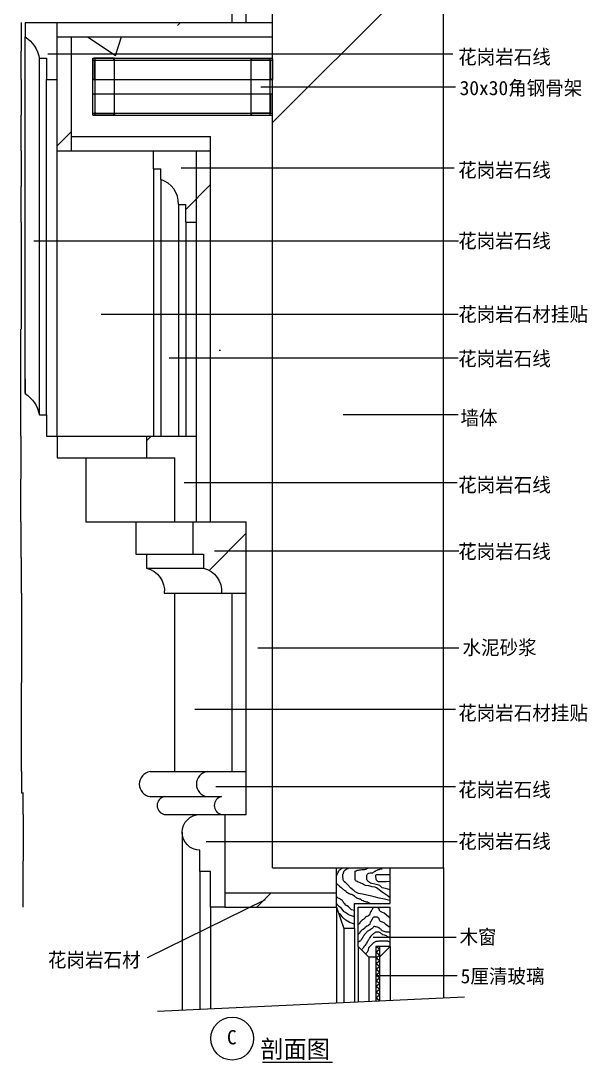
# Model space of a CAD drawing. Header units: metres. Extents: x 335 to 8935, y 145 to 11803.
# Drawn here: x 4965 to 8935, y 145 to 7443 of the extents above; entities that cross this region are included whole.
import ezdxf

# ---------------------------------------------------------------- set-up
doc = ezdxf.new("R2010")
doc.units = ezdxf.units.M
for name, color, linetype in [('2', 2, 'Continuous'), ('3', 3, 'Continuous'), ('4', 4, 'Continuous'), ('7', 7, 'Continuous'), ('BH', 3, 'Continuous'), ('DIM', 3, 'Continuous'), ('TEXT', 3, 'Continuous')]:
    doc.layers.add(name, color=color, linetype=linetype)
doc.dimstyles.get("Standard").update_dxf_attribs({"dimtxt": 2.5, "dimasz": 2.5, "dimexe": 1.25, "dimexo": 0.625, "dimtad": 1, "dimcen": 2.5, "dimazin": 3, "dimtfac": 1, "dimtmove": 0, "dimatfit": 3})

# ---------------------------------------------------------------- blocks, each defined once
blk = doc.blocks.new('ST-L30')
at = {"layer": '4'}
blk.add_lwpolyline([(0, 1, 0.41), (1, 0), (30, 0), (30, 0.67, 0.41), (28, 2.67), (4.67, 2.67, -0.41), (2.67, 4.67), (2.67, 28, 0.41), (0.67, 30), (0, 30)], format="xyb", close=True, dxfattribs=at)
blk = doc.blocks.new('BH2')
at = {"layer": 'BH'}
blk.add_lwpolyline([(0, 32), (5, 28), (0, 24), (5, 20), (0, 16), (5, 12), (0, 8), (5, 4), (0, 0)], dxfattribs=at)
blk = doc.blocks.new('*D1')
for p, q in [((4967.14, 7431.32), (4967.14, 7231.32)), ((4966.89, 7231.32), (4966.64, 7231.32)), ((4967.14, 7031.32), (4967.14, 7231.32)), ((4967.14, 7231.32), (4967.14, 7231.32)), ((4967.39, 7231.32), (4967.64, 7231.32))]:
    blk.add_line(p, q)
at = {"layer": 'Defpoints'}
for p in [(4967.14, 7431.32), (4967.14, 7231.32), (4967.14, 7031.32)]:
    blk.add_point(p, dxfattribs=at)
at = {"layer": 'DIM', "insert": (4967.14, 7232.445), "char_height": 1, "attachment_point": 5}
blk.add_mtext('80', dxfattribs=at)
blk = doc.blocks.new('*D2')
for p, q in [((4967.14, 7031.32), (4967.14, 6781.32)), ((4966.89, 6781.32), (4966.64, 6781.32)), ((4967.14, 6531.32), (4967.14, 6781.32)), ((4967.14, 6781.32), (4967.14, 6781.32)), ((4967.39, 6781.32), (4967.64, 6781.32))]:
    blk.add_line(p, q)
at = {"layer": 'Defpoints'}
for p in [(4967.14, 7031.32), (4967.14, 6781.32), (4967.14, 6531.32)]:
    blk.add_point(p, dxfattribs=at)
at = {"layer": 'DIM', "insert": (4967.14, 6782.445), "char_height": 1, "attachment_point": 5}
blk.add_mtext('100', dxfattribs=at)
blk = doc.blocks.new('*D3')
for p, q in [((4967.14, 6531.32), (4967.14, 6281.32)), ((4966.89, 6281.32), (4966.64, 6281.32)), ((4967.14, 6031.32), (4967.14, 6281.32)), ((4967.14, 6281.32), (4967.14, 6281.32)), ((4967.39, 6281.32), (4967.64, 6281.32))]:
    blk.add_line(p, q)
at = {"layer": 'Defpoints'}
for p in [(4967.14, 6531.32), (4967.14, 6281.32), (4967.14, 6031.32)]:
    blk.add_point(p, dxfattribs=at)
at = {"layer": 'DIM', "insert": (4967.14, 6282.445), "char_height": 1, "attachment_point": 5}
blk.add_mtext('100', dxfattribs=at)
blk = doc.blocks.new('*D4')
for p, q in [((4967.14, 6031.32), (4967.14, 5281.32)), ((4965.9, 5281.32), (4965.65, 5281.32)), ((4966.15, 4531.32), (4966.15, 5281.32)), ((4966.15, 5281.32), (4967.14, 5281.32)), ((4967.39, 5281.32), (4967.64, 5281.32))]:
    blk.add_line(p, q)
at = {"layer": 'Defpoints'}
for p in [(4967.14, 6031.32), (4966.15, 5281.32), (4966.15, 4531.32)]:
    blk.add_point(p, dxfattribs=at)
at = {"layer": 'DIM', "insert": (4966.645, 5282.445), "char_height": 1, "attachment_point": 5}
blk.add_mtext('300', dxfattribs=at)
blk = doc.blocks.new('*D5')
for p, q in [((4966.15, 4531.32), (4966.15, 4231.32)), ((4965.9, 4231.32), (4965.65, 4231.32)), ((4966.15, 3931.32), (4966.15, 4231.32)), ((4966.15, 4231.32), (4966.15, 4231.32)), ((4966.4, 4231.32), (4966.65, 4231.32))]:
    blk.add_line(p, q)
at = {"layer": 'Defpoints'}
for p in [(4966.15, 4531.32), (4966.15, 4231.32), (4966.15, 3931.32)]:
    blk.add_point(p, dxfattribs=at)
at = {"layer": 'DIM', "insert": (4966.15, 4232.445), "char_height": 1, "attachment_point": 5}
blk.add_mtext('120', dxfattribs=at)
blk = doc.blocks.new('*D6')
for p, q in [((4966.15, 3931.32), (4966.15, 3681.32)), ((4966.555, 3681.32), (4965.9, 3681.32)), ((4970.21, 3681.32), (4969.555, 3681.32)), ((4969.96, 3431.32), (4969.96, 3681.32))]:
    blk.add_line(p, q)
at = {"layer": 'Defpoints'}
for p in [(4966.15, 3931.32), (4969.96, 3681.32), (4969.96, 3431.32)]:
    blk.add_point(p, dxfattribs=at)
at = {"layer": 'DIM', "insert": (4968.055, 3681.32), "char_height": 1, "attachment_point": 5}
blk.add_mtext('100', dxfattribs=at)
blk = doc.blocks.new('*D7')
for p, q in [((4969.96, 3431.32), (4969.96, 2806.32)), ((4969.71, 2806.32), (4969.46, 2806.32)), ((4969.96, 2181.32), (4969.96, 2806.32)), ((4969.96, 2806.32), (4969.96, 2806.32)), ((4970.21, 2806.32), (4970.46, 2806.32))]:
    blk.add_line(p, q)
at = {"layer": 'Defpoints'}
for p in [(4969.96, 3431.32), (4969.96, 2806.32), (4969.96, 2181.32)]:
    blk.add_point(p, dxfattribs=at)
at = {"layer": 'DIM', "insert": (4969.96, 2807.445), "char_height": 1, "attachment_point": 5}
blk.add_mtext('250', dxfattribs=at)
blk = doc.blocks.new('*D8')
for p, q in [((4969.96, 2181.32), (4969.96, 2031.32)), ((4975.285, 2031.32), (4969.71, 2031.32)), ((4982.86, 2031.32), (4977.285, 2031.32)), ((4982.61, 1881.32), (4982.61, 2031.32))]:
    blk.add_line(p, q)
at = {"layer": 'Defpoints'}
for p in [(4969.96, 2181.32), (4982.61, 2031.32), (4982.61, 1881.32)]:
    blk.add_point(p, dxfattribs=at)
at = {"layer": 'DIM', "insert": (4976.285, 2031.32), "char_height": 1, "attachment_point": 5}
blk.add_mtext('60', dxfattribs=at)
blk = doc.blocks.new('*D9')
for p, q in [((4982.61, 1881.32), (4982.61, 1556.32)), ((4982.36, 1556.32), (4982.11, 1556.32)), ((4982.61, 1231.32), (4982.61, 1556.32)), ((4982.61, 1556.32), (4982.61, 1556.32)), ((4982.86, 1556.32), (4983.11, 1556.32))]:
    blk.add_line(p, q)
at = {"layer": 'Defpoints'}
for p in [(4982.61, 1881.32), (4982.61, 1556.32), (4982.61, 1231.32)]:
    blk.add_point(p, dxfattribs=at)
at = {"layer": 'DIM', "insert": (4982.61, 1557.445), "char_height": 1, "attachment_point": 5}
blk.add_mtext('130', dxfattribs=at)

msp = doc.modelspace()

# ---------------------------------------------------------------- hatches: boundary and pattern name
at = {"layer": 'BH'}
h = msp.add_hatch(dxfattribs=at)
h.set_pattern_fill('ANSI33', scale=300)
h.paths.add_polyline_path([(6295.85, 6631.32), (6195.85, 6631.32), (6195.85, 3931.32), (6295.85, 3931.32)])
h.paths.add_polyline_path([(5895.85, 6531.32), (5895.85, 6406.32), (5945.85, 6406.32), (5945.85, 6331.32, -0.33), (6070.85, 6156.32), (6120.85, 6156.32), (6120.85, 6031.32), (6195.85, 6031.32), (6195.85, 6531.32)])
h.paths.add_polyline_path([(5320.85, 6631.32), (5320.85, 6531.32), (6195.85, 6531.32), (6195.85, 6631.32)])
h.paths.add_polyline_path([(5220.85, 6531.32), (5320.85, 6531.32), (5320.85, 7331.32), (5220.85, 7331.32), (5220.85, 7031.32)])
h.paths.add_polyline_path([(5095.85, 7181.32), (5145.85, 7181.32), (5145.85, 7031.32), (5220.85, 7031.32), (5220.85, 7431.32), (4995.85, 7431.32), (4995.85, 7331.32, -0.19)])
h.paths.add_polyline_path([(6729.19, 7331.32), (6729.19, 7431.32), (5220.85, 7431.32), (5220.85, 7331.32)])
h.paths.add_polyline_path([(6545.85, 7750.42), (6445.85, 7753.25), (6445.85, 7431.32), (6545.85, 7431.32)])
h = msp.add_hatch(dxfattribs=at)
h.set_pattern_fill('ANSI31', scale=1500)
h.paths.add_polyline_path([(6729.19, 1506.32), (7929.19, 1506.32), (7929.19, 7711.25), (6729.19, 7745.23)])
h = msp.add_hatch(dxfattribs=at)
h.set_pattern_fill('AR-CONC', scale=15)
h.paths.add_polyline_path([(6295.85, 3931.32), (6545.85, 3931.32), (6545.85, 1881.32), (6395.85, 1881.32), (6395.85, 1331.32), (7179.19, 1331.32), (7179.19, 1506.32), (6729.19, 1506.32), (6729.19, 6781.32), (6579.19, 6781.32), (5470.85, 6781.32), (5470.85, 6931.32), (5470.85, 7181.32), (5620.85, 7181.32), (6729.19, 7181.32), (6729.19, 7331.32), (5320.85, 7331.32), (5320.85, 6631.32), (6295.85, 6631.32)])
h = msp.add_hatch(dxfattribs=at)
h.set_pattern_fill('ANSI33', scale=300)
h.paths.add_polyline_path([(6395.85, 1331.32), (6395.85, 1231.32), (7179.19, 1231.32), (7179.19, 1331.32)])
h.paths.add_polyline_path([(6395.85, 1881.32), (6220.85, 1881.32, 1), (6220.85, 1631.32), (6220.85, 1481.32), (6295.85, 1481.32), (6295.85, 1231.32), (6395.85, 1231.32)])
h.paths.add_polyline_path([(6545.85, 2181.32), (6270.85, 2181.32, 0.86), (6270.85, 2006.32), (6370.85, 2006.32, 0.8), (6370.85, 1881.32), (6395.85, 1881.32), (6545.85, 1881.32)])
h.paths.add_polyline_path([(6445.85, 2181.32), (6545.85, 2181.32), (6545.85, 3431.32), (6445.85, 3431.32)])
h.paths.add_polyline_path([(6370.85, 3431.32), (6545.85, 3431.32), (6545.85, 3931.32), (6170.85, 3931.32), (6170.85, 3706.32), (6245.85, 3706.32), (6245.85, 3606.32, -0.38)])
h.paths.add_polyline_path([(6195.85, 4531.32), (5845.85, 4531.32), (5845.85, 4381.32), (6045.85, 4381.32), (6045.85, 3931.32), (6170.85, 3931.32), (6195.85, 3931.32)])

# ---------------------------------------------------------------- linework, layer by layer
at = {"layer": '2'}
for p, q in [((6729.19, 1506.32), (6729.19, 7745.23)), ((7929.19, 1506.32), (7929.19, 7711.25)), ((6729.19, 1506.32), (7929.19, 1506.32))]:
    msp.add_line(p, q, dxfattribs=at)
at = {"layer": '3'}
for p, q in [((7229.19, 1081.32), (7229.19, 563.07)), ((7404.19, 881.32), (7404.19, 571.25)), ((5923.21, 502.05), (8076.22, 602.65))]:
    msp.add_line(p, q, dxfattribs=at)
at = {"layer": '4'}
for p, q in [((6445.85, 7431.32), (6445.85, 7753.25)), ((6545.85, 7431.32), (6545.85, 7750.42)), ((4995.85, 7431.32), (6729.19, 7431.32)), ((5220.85, 7031.32), (5220.85, 7431.32)), ((4995.85, 4831.32), (4995.85, 7331.32)), ((5220.85, 7331.32), (6729.19, 7331.32)), ((5320.85, 6531.32), (5320.85, 7331.32)), ((5470.85, 7181.32), (6729.19, 7181.32)), ((5470.85, 6781.32), (5470.85, 7181.32)), ((5220.85, 4531.32), (5220.85, 7031.32)), ((5470.85, 6781.32), (6729.19, 6781.32)), ((5320.85, 6631.32), (6295.85, 6631.32)), ((6295.85, 3931.32), (6295.85, 6631.32)), ((5220.85, 6531.32), (6295.85, 6531.32)), ((5895.85, 6406.32), (5895.85, 6531.32)), ((6195.85, 3931.32), (6195.85, 6531.32)), ((5895.85, 6406.32), (5895.85, 4531.32)), ((5895.85, 6406.32), (5945.85, 6406.32)), ((5945.85, 6331.32), (5945.85, 6406.32)), ((6070.85, 6156.32), (6120.85, 6156.32)), ((6120.85, 6031.32), (6120.85, 6156.32)), ((6120.85, 6031.32), (6195.85, 6031.32)), ((5220.85, 4531.32), (6195.85, 4531.32)), ((5220.85, 4531.32), (5220.85, 4381.32)), ((5845.85, 4531.32), (5845.85, 4381.32)), ((5220.85, 4381.32), (6045.85, 4381.32)), ((5420.85, 4381.32), (5420.85, 3931.32)), ((6045.85, 3931.32), (6045.85, 4381.32)), ((5420.85, 3931.32), (5770.85, 3931.32)), ((5770.85, 3931.32), (6170.85, 3931.32)), ((6170.85, 3931.32), (6545.85, 3931.32)), ((6545.85, 1881.32), (6545.85, 3931.32)), ((5970.85, 3431.32), (6370.85, 3431.32)), ((6045.85, 2181.32), (6045.85, 3431.32)), ((6370.85, 3431.32), (6545.85, 3431.32)), ((6445.85, 2181.32), (6445.85, 3431.32)), ((5870.85, 2181.32), (6270.85, 2181.32)), ((6270.85, 2181.32), (6545.85, 2181.32)), ((5970.85, 1881.32), (6220.85, 1881.32)), ((6395.85, 1881.32), (6545.85, 1881.32)), ((6095.85, 1756.32), (6095.85, 510.12)), ((7179.19, 1231.32), (7179.19, 1506.32)), ((7554.19, 1256.32), (7554.19, 1506.32)), ((7929.19, 1506.32), (7929.19, 595.78)), ((6395.85, 1331.32), (7179.19, 1331.32)), ((7304.19, 1256.32), (7554.19, 1256.32)), ((7304.19, 1081.32), (7304.19, 1256.32)), ((6295.85, 1231.32), (6295.85, 519.46)), ((6395.85, 1231.32), (7179.19, 1231.32)), ((7179.19, 1231.32), (7229.19, 1081.32)), ((7329.19, 1231.32), (7554.19, 1231.32)), ((7329.19, 956.32), (7329.19, 1231.32)), ((7554.19, 956.32), (7554.19, 1231.32)), ((7304.19, 1081.32), (7229.19, 1081.32)), ((7404.19, 881.32), (7329.19, 956.32)), ((7554.19, 956.32), (7454.19, 956.32)), ((7479.19, 881.32), (7554.19, 956.32)), ((7454.19, 881.32), (7404.19, 881.32))]:
    msp.add_line(p, q, dxfattribs=at)
for points in [[(4995.85, 7431.32), (4995.85, 7331.32, -0.19), (5095.85, 7181.32), (5145.85, 7181.32), (5145.85, 7031.32), (5220.85, 7031.32)], [(4995.85, 4931.32), (4995.85, 4831.32, -0.19), (5095.85, 4681.32), (5145.85, 4681.32), (5145.85, 4531.32), (5220.85, 4531.32)], [(5770.85, 3931.32), (5770.85, 3706.32), (5845.85, 3706.32), (5845.85, 3606.32, -0.38), (5970.85, 3431.32)], [(6170.85, 3931.32), (6170.85, 3706.32), (6245.85, 3706.32), (6245.85, 3606.32, -0.38), (6370.85, 3431.32)], [(5870.85, 2181.32, 0.86), (5870.85, 2006.32), (5970.85, 2006.32, 0.8), (5970.85, 1881.32, 0.8)], [(6270.85, 2181.32, 0.86), (6270.85, 2006.32), (6370.85, 2006.32, 0.8), (6370.85, 1881.32, 0.8)], [(6395.85, 1881.32), (6395.85, 1231.32), (6295.85, 1231.32), (6295.85, 1481.32), (6220.85, 1481.32), (6220.85, 1631.32, -1), (6220.85, 1881.32), (6395.85, 1881.32)]]:
    msp.add_lwpolyline(points, format="xyb", dxfattribs=at)
msp.add_arc((5890.96, 6159.97), 179.93, 358.84, 72.24, dxfattribs=at)
at = {"layer": '7'}
for p, q in [((5095.85, 4681.32), (5095.85, 7181.32)), ((5470.85, 7166.32), (6729.19, 7166.32)), ((5485.85, 6781.32), (5485.85, 7181.32)), ((5620.85, 6781.32), (5620.85, 7181.32)), ((6579.19, 6781.32), (6579.19, 7181.32)), ((6714.19, 6781.32), (6714.19, 7181.32)), ((5145.85, 4681.32), (5145.85, 7031.32)), ((5470.85, 7031.32), (6729.19, 7031.32)), ((5470.85, 6931.32), (6729.19, 6931.32)), ((5470.85, 6796.32), (6729.19, 6796.32)), ((5945.85, 6331.32), (5945.85, 4531.32)), ((6070.85, 6156.32), (6070.85, 4531.32)), ((6122.71, 6031.32), (6122.71, 4531.32)), ((5845.85, 3706.32), (6170.85, 3706.32)), ((5845.85, 3606.32), (6245.85, 3606.32)), ((5970.85, 2006.32), (6270.85, 2006.32)), ((6220.85, 1481.32), (6220.85, 515.96)), ((7179.19, 1231.32), (7179.19, 560.74)), ((7304.19, 1081.32), (7304.19, 566.58)), ((7329.19, 956.32), (7329.19, 567.75)), ((7454.19, 956.32), (7454.19, 573.59)), ((7479.19, 956.32), (7479.19, 574.76)), ((7554.19, 956.32), (7554.19, 578.26))]:
    msp.add_line(p, q, dxfattribs=at)
at = {"layer": 'BH'}
for p, q in [((7181.61, 1458.92), (7183.09, 1463.38)), ((7183.09, 1463.38), (7187.55, 1469.32)), ((7187.55, 1469.32), (7190.51, 1476.75)), ((7190.51, 1476.75), (7194.97, 1484.18)), ((7194.97, 1484.18), (7199.42, 1493.1)), ((7199.42, 1493.1), (7205.35, 1496.07)), ((7205.35, 1496.07), (7211.29, 1500.53)), ((7211.29, 1500.53), (7214.26, 1502.02)), ((7214.26, 1502.02), (7217.23, 1504.99)), ((7217.23, 1504.99), (7221.22, 1506.32)), ((7223.16, 1461.89), (7224.65, 1466.35)), ((7223.16, 1454.46), (7223.16, 1461.89)), ((7224.65, 1466.35), (7226.13, 1467.83)), ((7226.13, 1467.83), (7227.62, 1472.29)), ((7227.62, 1472.29), (7229.1, 1479.72)), ((7229.1, 1479.72), (7232.07, 1485.67)), ((7232.07, 1485.67), (7236.52, 1491.61)), ((7236.52, 1491.61), (7242.46, 1496.07)), ((7242.46, 1496.07), (7248.39, 1499.04)), ((7248.39, 1499.04), (7251.36, 1500.53)), ((7251.36, 1500.53), (7255.81, 1502.02)), ((7255.81, 1502.02), (7260.27, 1503.5)), ((7260.27, 1503.5), (7264.02, 1506.32)), ((7309.24, 1483.29), (7315.18, 1486.26)), ((7309.24, 1424.11), (7309.24, 1483.29)), ((7315.18, 1486.26), (7324.08, 1490.72)), ((7324.08, 1490.72), (7332.99, 1490.72)), ((7332.99, 1490.72), (7340.41, 1492.21)), ((7340.41, 1492.21), (7346.35, 1492.21)), ((7346.35, 1492.21), (7355.25, 1495.18)), ((7355.25, 1495.18), (7376.03, 1496.66)), ((7376.03, 1496.66), (7383.45, 1498.15)), ((7383.45, 1498.15), (7390.87, 1502.61)), ((7390.87, 1502.61), (7398.29, 1504.09)), ((7390.87, 1456.54), (7392.35, 1459.51)), ((7392.35, 1459.51), (7395.32, 1462.48)), ((7395.32, 1462.48), (7396.81, 1465.46)), ((7396.81, 1465.46), (7399.77, 1466.94)), ((7398.29, 1504.09), (7402.73, 1506.32)), ((7399.77, 1466.94), (7405.71, 1469.91)), ((7405.71, 1469.91), (7414.62, 1471.4)), ((7414.62, 1471.4), (7420.55, 1472.89)), ((7420.55, 1472.89), (7432.43, 1472.89)), ((7432.43, 1472.89), (7435.39, 1475.86)), ((7435.39, 1475.86), (7438.36, 1477.35)), ((7438.36, 1477.35), (7441.33, 1478.83)), ((7441.33, 1478.83), (7447.27, 1483.29)), ((7447.27, 1483.29), (7451.72, 1484.78)), ((7451.72, 1484.78), (7456.17, 1487.75)), ((7456.17, 1487.75), (7462.11, 1490.72)), ((7456.17, 1458.03), (7460.62, 1459.51)), ((7460.62, 1459.51), (7479.92, 1459.51)), ((7462.11, 1490.72), (7466.56, 1493.69)), ((7466.56, 1493.69), (7471.01, 1495.18)), ((7471.01, 1495.18), (7475.46, 1496.66)), ((7475.46, 1496.66), (7479.92, 1496.66)), ((7479.92, 1496.66), (7484.37, 1499.64)), ((7479.92, 1459.51), (7487.34, 1461)), ((7484.37, 1499.64), (7488.82, 1499.64)), ((7487.34, 1461), (7509.6, 1461)), ((7488.82, 1499.64), (7493.27, 1501.12)), ((7493.27, 1501.12), (7497.73, 1501.12)), ((7509.6, 1461), (7514.05, 1459.51)), ((7514.05, 1459.51), (7554.19, 1459.51)), ((7179.19, 1454.07), (7181.61, 1458.92)), ((7180.12, 1396.77), (7179.19, 1398.64)), ((7184.58, 1390.82), (7180.12, 1396.77)), ((7190.51, 1384.88), (7184.58, 1390.82)), ((7224.65, 1423.52), (7223.16, 1454.46)), ((7227.62, 1417.57), (7224.65, 1423.52)), ((7230.58, 1413.11), (7227.62, 1417.57)), ((7233.55, 1410.14), (7230.58, 1413.11)), ((7236.52, 1408.65), (7233.55, 1410.14)), ((7239.49, 1407.17), (7236.52, 1408.65)), ((7239.49, 1405.68), (7239.49, 1407.17)), ((7242.46, 1401.22), (7239.49, 1405.68)), ((7251.36, 1395.28), (7242.46, 1401.22)), ((7257.3, 1389.33), (7251.36, 1395.28)), ((7260.27, 1384.88), (7257.3, 1389.33)), ((7312.21, 1419.65), (7309.24, 1424.11)), ((7313.7, 1418.16), (7312.21, 1419.65)), ((7316.66, 1413.71), (7313.7, 1418.16)), ((7322.6, 1410.73), (7316.66, 1413.71)), ((7330.02, 1407.76), (7322.6, 1410.73)), ((7338.93, 1404.79), (7330.02, 1407.76)), ((7347.83, 1400.33), (7338.93, 1404.79)), ((7355.25, 1397.36), (7347.83, 1400.33)), ((7361.19, 1394.39), (7355.25, 1397.36)), ((7367.12, 1391.41), (7361.19, 1394.39)), ((7371.58, 1388.44), (7367.12, 1391.41)), ((7380.48, 1383.98), (7371.58, 1388.44)), ((7390.87, 1424.11), (7390.87, 1456.54)), ((7392.35, 1421.14), (7390.87, 1424.11)), ((7396.81, 1416.68), (7392.35, 1421.14)), ((7399.77, 1412.22), (7396.81, 1416.68)), ((7404.23, 1409.25), (7399.77, 1412.22)), ((7407.2, 1406.28), (7404.23, 1409.25)), ((7410.16, 1404.79), (7407.2, 1406.28)), ((7417.58, 1400.33), (7410.16, 1404.79)), ((7425, 1397.36), (7417.58, 1400.33)), ((7445.78, 1392.9), (7425, 1397.36)), ((7466.56, 1388.44), (7445.78, 1392.9)), ((7454.69, 1456.54), (7456.17, 1458.03)), ((7454.69, 1452.08), (7454.69, 1456.54)), ((7456.17, 1425.6), (7454.69, 1452.08)), ((7457.66, 1424.11), (7456.17, 1425.6)), ((7459.14, 1421.14), (7457.66, 1424.11)), ((7460.62, 1421.14), (7459.14, 1421.14)), ((7460.62, 1419.65), (7460.62, 1421.14)), ((7463.59, 1415.19), (7460.62, 1419.65)), ((7468.04, 1412.22), (7463.59, 1415.19)), ((7475.46, 1386.96), (7466.56, 1388.44)), ((7472.5, 1409.25), (7468.04, 1412.22)), ((7525.92, 1409.25), (7472.5, 1409.25)), ((7482.89, 1382.5), (7475.46, 1386.96)), ((7552.64, 1410.73), (7525.92, 1409.25)), ((7554.19, 1410.84), (7552.64, 1410.73)), ((7196.45, 1381.9), (7190.51, 1384.88)), ((7199.42, 1378.93), (7196.45, 1381.9)), ((7202.39, 1375.96), (7199.42, 1378.93)), ((7202.39, 1374.47), (7202.39, 1375.96)), ((7205.35, 1372.99), (7202.39, 1374.47)), ((7208.32, 1370.02), (7205.35, 1372.99)), ((7211.29, 1368.53), (7208.32, 1370.02)), ((7214.26, 1367.04), (7211.29, 1368.53)), ((7215.74, 1364.07), (7214.26, 1367.04)), ((7217.23, 1362.58), (7215.74, 1364.07)), ((7223.16, 1358.13), (7217.23, 1362.58)), ((7227.62, 1355.15), (7223.16, 1358.13)), ((7232.07, 1350.7), (7227.62, 1355.15)), ((7235.04, 1349.21), (7232.07, 1350.7)), ((7239.49, 1346.24), (7235.04, 1349.21)), ((7243.94, 1344.75), (7239.49, 1346.24)), ((7245.43, 1343.27), (7243.94, 1344.75)), ((7246.91, 1340.29), (7245.43, 1343.27)), ((7246.91, 1338.81), (7246.91, 1340.29)), ((7249.88, 1334.35), (7246.91, 1338.81)), ((7255.81, 1331.38), (7249.88, 1334.35)), ((7261.75, 1326.92), (7255.81, 1331.38)), ((7264.72, 1381.9), (7260.27, 1384.88)), ((7266.2, 1325.43), (7261.75, 1326.92)), ((7267.69, 1377.45), (7264.72, 1381.9)), ((7269.17, 1325.43), (7266.2, 1325.43)), ((7270.66, 1372.99), (7267.69, 1377.45)), ((7273.62, 1322.46), (7269.17, 1325.43)), ((7273.62, 1370.02), (7270.66, 1372.99)), ((7278.08, 1365.56), (7273.62, 1370.02)), ((7278.08, 1320.97), (7273.62, 1322.46)), ((7292.92, 1353.67), (7278.08, 1365.56)), ((7282.53, 1320.97), (7278.08, 1320.97)), ((7285.5, 1319.49), (7282.53, 1320.97)), ((7291.43, 1315.03), (7285.5, 1319.49)), ((7303.31, 1309.08), (7291.43, 1315.03)), ((7300.34, 1349.21), (7292.92, 1353.67)), ((7304.79, 1343.27), (7300.34, 1349.21)), ((7309.24, 1340.29), (7304.79, 1343.27)), ((7313.7, 1335.83), (7309.24, 1340.29)), ((7322.6, 1331.38), (7313.7, 1335.83)), ((7331.51, 1328.4), (7322.6, 1331.38)), ((7361.19, 1322.46), (7331.51, 1328.4)), ((7390.87, 1316.52), (7361.19, 1322.46)), ((7404.23, 1381.01), (7380.48, 1383.98)), ((7414.62, 1310.57), (7390.87, 1316.52)), ((7427.97, 1375.07), (7404.23, 1381.01)), ((7448.75, 1372.1), (7427.97, 1375.07)), ((7453.2, 1370.61), (7448.75, 1372.1)), ((7459.14, 1366.15), (7453.2, 1370.61)), ((7468.04, 1360.21), (7459.14, 1366.15)), ((7497.73, 1336.43), (7468.04, 1360.21)), ((7488.82, 1376.55), (7482.89, 1382.5)), ((7497.73, 1367.64), (7488.82, 1376.55)), ((7521.47, 1361.69), (7497.73, 1367.64)), ((7533.35, 1312.65), (7497.73, 1336.43)), ((7554.19, 1353.5), (7521.47, 1361.69)), ((7180.12, 1304.63), (7179.19, 1305.56)), ((7180.12, 1255.58), (7179.19, 1256.52)), ((7184.58, 1300.17), (7180.12, 1304.63)), ((7181.61, 1252.61), (7180.12, 1255.58)), ((7183.09, 1252.61), (7181.61, 1252.61)), ((7183.09, 1251.13), (7183.09, 1252.61)), ((7187.55, 1245.18), (7183.09, 1251.13)), ((7190.51, 1295.71), (7184.58, 1300.17)), ((7192, 1240.72), (7187.55, 1245.18)), ((7196.45, 1292.74), (7190.51, 1295.71)), ((7199.42, 1234.78), (7192, 1240.72)), ((7200.9, 1289.76), (7196.45, 1292.74)), ((7205.35, 1286.79), (7200.9, 1289.76)), ((7211.29, 1283.82), (7205.35, 1286.79)), ((7214.26, 1282.33), (7211.29, 1283.82)), ((7217.23, 1280.85), (7214.26, 1282.33)), ((7220.2, 1276.39), (7217.23, 1280.85)), ((7223.16, 1270.45), (7220.2, 1276.39)), ((7226.13, 1265.99), (7223.16, 1270.45)), ((7230.58, 1260.04), (7226.13, 1265.99)), ((7236.52, 1254.1), (7230.58, 1260.04)), ((7243.94, 1246.67), (7236.52, 1254.1)), ((7252.85, 1240.72), (7243.94, 1246.67)), ((7261.75, 1234.78), (7252.85, 1240.72)), ((7309.24, 1304.63), (7303.31, 1309.08)), ((7312.21, 1301.65), (7309.24, 1304.63)), ((7316.66, 1298.68), (7312.21, 1301.65)), ((7321.12, 1295.71), (7316.66, 1298.68)), ((7327.05, 1292.74), (7321.12, 1295.71)), ((7334.47, 1291.25), (7327.05, 1292.74)), ((7340.41, 1288.28), (7334.47, 1291.25)), ((7344.86, 1286.79), (7340.41, 1288.28)), ((7350.8, 1283.82), (7344.86, 1286.79)), ((7356.74, 1279.36), (7350.8, 1283.82)), ((7364.16, 1274.9), (7356.74, 1279.36)), ((7373.06, 1271.93), (7364.16, 1274.9)), ((7381.97, 1268.96), (7373.06, 1271.93)), ((7389.39, 1267.47), (7381.97, 1268.96)), ((7395.32, 1265.99), (7389.39, 1267.47)), ((7401.26, 1263.01), (7395.32, 1265.99)), ((7408.68, 1260.04), (7401.26, 1263.01)), ((7413.33, 1256.32), (7408.68, 1260.04)), ((7441.33, 1304.63), (7414.62, 1310.57)), ((7476.95, 1295.71), (7441.33, 1304.63)), ((7515.54, 1286.79), (7476.95, 1295.71)), ((7551.15, 1279.36), (7515.54, 1286.79)), ((7554.19, 1297.47), (7533.35, 1312.65)), ((7554.19, 1278.71), (7551.15, 1279.36)), ((7199.42, 1184.04), (7193.32, 1188.92)), ((7205.35, 1230.32), (7199.42, 1234.78)), ((7205.35, 1179.58), (7199.42, 1184.04)), ((7209.81, 1225.86), (7205.35, 1230.32)), ((7209.81, 1175.12), (7205.35, 1179.58)), ((7215.74, 1219.92), (7209.81, 1225.86)), ((7215.74, 1169.18), (7209.81, 1175.12)), ((7224.65, 1208.03), (7215.74, 1219.92)), ((7224.65, 1157.29), (7215.74, 1169.18)), ((7229.1, 1202.08), (7224.65, 1208.03)), ((7233.55, 1197.63), (7229.1, 1202.08)), ((7238.01, 1196.14), (7233.55, 1197.63)), ((7243.94, 1191.68), (7238.01, 1196.14)), ((7251.36, 1187.22), (7243.94, 1191.68)), ((7260.27, 1181.28), (7251.36, 1187.22)), ((7269.17, 1175.33), (7260.27, 1181.28)), ((7282.53, 1213.97), (7261.75, 1234.78)), ((7289.95, 1167.9), (7269.17, 1175.33)), ((7304.19, 1207.2), (7282.53, 1213.97)), ((7304.19, 1163.83), (7289.95, 1167.9)), ((7396.81, 1169.67), (7392.28, 1166.95)), ((7401.34, 1170.58), (7396.81, 1169.67)), ((7403.15, 1173.3), (7401.34, 1170.58)), ((7405.87, 1175.12), (7403.15, 1173.3)), ((7408.59, 1176.03), (7405.87, 1175.12)), ((7410.4, 1176.93), (7408.59, 1176.03)), ((7412.21, 1181.47), (7410.4, 1176.93)), ((7414.93, 1195.99), (7412.21, 1181.47)), ((7417.65, 1199.62), (7414.93, 1195.99)), ((7420.37, 1202.35), (7417.65, 1199.62)), ((7421.28, 1205.98), (7420.37, 1202.35)), ((7423.09, 1207.79), (7421.28, 1205.98)), ((7424.9, 1211.42), (7423.09, 1207.79)), ((7427.62, 1215.05), (7424.9, 1211.42)), ((7433.06, 1225.94), (7427.62, 1215.05)), ((7435.78, 1228.67), (7433.06, 1225.94)), ((7437.59, 1229.57), (7435.78, 1228.67)), ((7464.78, 1229.57), (7437.59, 1229.57)), ((7468.41, 1227.76), (7464.78, 1229.57)), ((7471.13, 1225.94), (7468.41, 1227.76)), ((7473.85, 1223.22), (7471.13, 1225.94)), ((7476.56, 1219.59), (7473.85, 1223.22)), ((7477.47, 1215.96), (7476.56, 1219.59)), ((7479.28, 1212.33), (7477.47, 1215.96)), ((7480.19, 1208.7), (7479.28, 1212.33)), ((7482.91, 1205.07), (7480.19, 1208.7)), ((7487.44, 1200.53), (7482.91, 1205.07)), ((7500.13, 1195.09), (7487.44, 1200.53)), ((7512.82, 1189.64), (7500.13, 1195.09)), ((7527.32, 1176.93), (7512.82, 1189.64)), ((7545.45, 1162.41), (7527.32, 1176.93)), ((7229.1, 1151.34), (7224.65, 1157.29)), ((7233.55, 1146.88), (7229.1, 1151.34)), ((7238.01, 1145.4), (7233.55, 1146.88)), ((7243.94, 1140.94), (7238.01, 1145.4)), ((7251.36, 1136.48), (7243.94, 1140.94)), ((7260.27, 1130.54), (7251.36, 1136.48)), ((7269.17, 1124.59), (7260.27, 1130.54)), ((7289.95, 1117.16), (7269.17, 1124.59)), ((7304.19, 1113.09), (7289.95, 1117.16)), ((7334.27, 1112.5), (7331.55, 1111.59)), ((7338.8, 1117.04), (7334.27, 1112.5)), ((7341.52, 1120.67), (7338.8, 1117.04)), ((7342.43, 1124.3), (7341.52, 1120.67)), ((7343.33, 1127.02), (7342.43, 1124.3)), ((7345.15, 1127.93), (7343.33, 1127.02)), ((7346.05, 1129.74), (7345.15, 1127.93)), ((7347.86, 1131.56), (7346.05, 1129.74)), ((7349.68, 1134.28), (7347.86, 1131.56)), ((7352.4, 1137), (7349.68, 1134.28)), ((7354.21, 1137.91), (7352.4, 1137)), ((7357.83, 1140.63), (7354.21, 1137.91)), ((7361.46, 1142.45), (7357.83, 1140.63)), ((7365.08, 1144.26), (7361.46, 1142.45)), ((7366.9, 1145.17), (7365.08, 1144.26)), ((7373.24, 1151.52), (7366.9, 1145.17)), ((7375.96, 1153.34), (7373.24, 1151.52)), ((7379.59, 1158.78), (7375.96, 1153.34)), ((7382.31, 1160.6), (7379.59, 1158.78)), ((7385.02, 1163.32), (7382.31, 1160.6)), ((7385.02, 1094.93), (7382.31, 1092.21)), ((7388.65, 1166.04), (7385.02, 1163.32)), ((7388.65, 1097.65), (7385.02, 1094.93)), ((7392.28, 1166.95), (7388.65, 1166.04)), ((7392.28, 1098.56), (7388.65, 1097.65)), ((7396.81, 1101.28), (7392.28, 1098.56)), ((7401.34, 1102.19), (7396.81, 1101.28)), ((7403.15, 1104.91), (7401.34, 1102.19)), ((7405.87, 1106.73), (7403.15, 1104.91)), ((7408.59, 1107.63), (7405.87, 1106.73)), ((7410.4, 1108.54), (7408.59, 1107.63)), ((7412.21, 1113.08), (7410.4, 1108.54)), ((7414.93, 1127.6), (7412.21, 1113.08)), ((7417.65, 1131.23), (7414.93, 1127.6)), ((7420.37, 1133.95), (7417.65, 1131.23)), ((7421.28, 1137.58), (7420.37, 1133.95)), ((7423.09, 1139.4), (7421.28, 1137.58)), ((7424.9, 1143.03), (7423.09, 1139.4)), ((7427.62, 1146.66), (7424.9, 1143.03)), ((7433.06, 1157.55), (7427.62, 1146.66)), ((7435.78, 1160.27), (7433.06, 1157.55)), ((7437.59, 1161.18), (7435.78, 1160.27)), ((7464.78, 1161.18), (7437.59, 1161.18)), ((7441.22, 1096.74), (7437.59, 1093.11)), ((7447.56, 1096.74), (7441.22, 1096.74)), ((7451.19, 1094.93), (7447.56, 1096.74)), ((7456.63, 1093.11), (7451.19, 1094.93)), ((7468.41, 1159.37), (7464.78, 1161.18)), ((7471.13, 1157.55), (7468.41, 1159.37)), ((7473.85, 1154.83), (7471.13, 1157.55)), ((7476.56, 1151.2), (7473.85, 1154.83)), ((7477.47, 1147.57), (7476.56, 1151.2)), ((7479.28, 1143.94), (7477.47, 1147.57)), ((7480.19, 1140.31), (7479.28, 1143.94)), ((7482.91, 1136.68), (7480.19, 1140.31)), ((7487.44, 1132.14), (7482.91, 1136.68)), ((7500.13, 1126.69), (7487.44, 1132.14)), ((7512.82, 1121.25), (7500.13, 1126.69)), ((7527.32, 1108.54), (7512.82, 1121.25)), ((7545.45, 1094.02), (7527.32, 1108.54)), ((7554.19, 1160.23), (7545.45, 1162.41)), ((7334.27, 1044.11), (7331.55, 1043.2)), ((7338.8, 1048.64), (7334.27, 1044.11)), ((7341.52, 1052.27), (7338.8, 1048.64)), ((7342.43, 1055.9), (7341.52, 1052.27)), ((7343.33, 1058.63), (7342.43, 1055.9)), ((7345.15, 1059.53), (7343.33, 1058.63)), ((7346.05, 1061.35), (7345.15, 1059.53)), ((7347.86, 1063.16), (7346.05, 1061.35)), ((7349.68, 1065.89), (7347.86, 1063.16)), ((7352.4, 1068.61), (7349.68, 1065.89)), ((7354.21, 1069.52), (7352.4, 1068.61)), ((7357.83, 1072.24), (7354.21, 1069.52)), ((7361.46, 1074.06), (7357.83, 1072.24)), ((7365.08, 1075.87), (7361.46, 1074.06)), ((7364.18, 1024.14), (7361.46, 1019.6)), ((7366.9, 1027.77), (7364.18, 1024.14)), ((7366.9, 1076.78), (7365.08, 1075.87)), ((7373.24, 1083.13), (7366.9, 1076.78)), ((7369.62, 1032.31), (7366.9, 1027.77)), ((7371.43, 1035.03), (7369.62, 1032.31)), ((7372.34, 1036.85), (7371.43, 1035.03)), ((7375.05, 1040.48), (7372.34, 1036.85)), ((7375.96, 1084.95), (7373.24, 1083.13)), ((7377.77, 1043.2), (7375.05, 1040.48)), ((7379.59, 1090.39), (7375.96, 1084.95)), ((7381.4, 1047.74), (7377.77, 1043.2)), ((7382.31, 1092.21), (7379.59, 1090.39)), ((7385.93, 1051.37), (7381.4, 1047.74)), ((7388.65, 1055), (7385.93, 1051.37)), ((7391.37, 1057.72), (7388.65, 1055)), ((7394.09, 1060.44), (7391.37, 1057.72)), ((7397.71, 1063.16), (7394.09, 1060.44)), ((7401.34, 1065.89), (7397.71, 1063.16)), ((7404.96, 1066.8), (7401.34, 1065.89)), ((7407.68, 1069.52), (7404.96, 1066.8)), ((7411.31, 1071.33), (7407.68, 1069.52)), ((7415.84, 1074.96), (7411.31, 1071.33)), ((7415.84, 1025.05), (7412.21, 1019.6)), ((7419.47, 1076.78), (7415.84, 1074.96)), ((7417.65, 1026.86), (7415.84, 1025.05)), ((7419.47, 1029.59), (7417.65, 1026.86)), ((7421.28, 1078.59), (7419.47, 1076.78)), ((7421.28, 1030.49), (7419.47, 1029.59)), ((7424, 1080.41), (7421.28, 1078.59)), ((7423.09, 1033.22), (7421.28, 1030.49)), ((7425.81, 1035.94), (7423.09, 1033.22)), ((7427.62, 1082.22), (7424, 1080.41)), ((7428.53, 1037.75), (7425.81, 1035.94)), ((7430.34, 1084.04), (7427.62, 1082.22)), ((7431.25, 1040.48), (7428.53, 1037.75)), ((7432.15, 1085.85), (7430.34, 1084.04)), ((7433.97, 1041.38), (7431.25, 1040.48)), ((7434.87, 1089.48), (7432.15, 1085.85)), ((7435.78, 1045.01), (7433.97, 1041.38)), ((7437.59, 1093.11), (7434.87, 1089.48)), ((7439.4, 1047.74), (7435.78, 1045.01)), ((7442.12, 1050.46), (7439.4, 1047.74)), ((7445.75, 1052.27), (7442.12, 1050.46)), ((7448.47, 1055), (7445.75, 1052.27)), ((7451.19, 1055.9), (7448.47, 1055)), ((7475.66, 1055.9), (7451.19, 1055.9)), ((7462.06, 1091.3), (7456.63, 1093.11)), ((7466.59, 1090.39), (7462.06, 1091.3)), ((7470.22, 1089.48), (7466.59, 1090.39)), ((7472.94, 1087.67), (7470.22, 1089.48)), ((7476.56, 1086.76), (7472.94, 1087.67)), ((7478.38, 1055), (7475.66, 1055.9)), ((7479.28, 1084.04), (7476.56, 1086.76)), ((7482, 1053.18), (7478.38, 1055)), ((7482.91, 1082.22), (7479.28, 1084.04)), ((7485.63, 1051.37), (7482, 1053.18)), ((7486.53, 1078.59), (7482.91, 1082.22)), ((7489.25, 1048.64), (7485.63, 1051.37)), ((7490.16, 1074.96), (7486.53, 1078.59)), ((7493.79, 1045.01), (7489.25, 1048.64)), ((7494.69, 1070.43), (7490.16, 1074.96)), ((7497.41, 1041.38), (7493.79, 1045.01)), ((7499.22, 1064.98), (7494.69, 1070.43)), ((7502.85, 1038.66), (7497.41, 1041.38)), ((7511.91, 1060.44), (7499.22, 1064.98)), ((7515.54, 1035.03), (7502.85, 1038.66)), ((7526.41, 1056.81), (7511.91, 1060.44)), ((7528.23, 1030.49), (7515.54, 1035.03)), ((7554.19, 1056.81), (7526.41, 1056.81)), ((7532.76, 1025.05), (7528.23, 1030.49)), ((7538.2, 1023.23), (7532.76, 1025.05)), ((7552.7, 1022.32), (7538.2, 1023.23)), ((7554.19, 1091.83), (7545.45, 1094.02)), ((7554.19, 1022.32), (7552.7, 1022.32)), ((7335.18, 987.84), (7330.64, 986.02)), ((7340.61, 993.28), (7335.18, 987.84)), ((7343.33, 994.19), (7340.61, 993.28)), ((7346.05, 996.91), (7343.33, 994.19)), ((7349.68, 1000.54), (7346.05, 996.91)), ((7352.4, 1005.08), (7349.68, 1000.54)), ((7354.21, 1007.8), (7352.4, 1005.08)), ((7356.02, 1009.62), (7354.21, 1007.8)), ((7358.74, 1013.25), (7356.02, 1009.62)), ((7360.55, 1015.97), (7358.74, 1013.25)), ((7361.46, 1019.6), (7360.55, 1015.97)), ((7366.9, 949.72), (7365.99, 947.91)), ((7368.71, 951.54), (7366.9, 949.72)), ((7370.52, 955.17), (7368.71, 951.54)), ((7373.24, 958.8), (7370.52, 955.17)), ((7375.96, 962.43), (7373.24, 958.8)), ((7388.65, 976.95), (7375.96, 962.43)), ((7394.09, 989.65), (7388.65, 976.95)), ((7397.71, 994.19), (7394.09, 989.65)), ((7399.53, 999.64), (7397.71, 994.19)), ((7402.24, 1003.27), (7399.53, 999.64)), ((7404.96, 1006.9), (7402.24, 1003.27)), ((7404.06, 946.09), (7405.87, 949.72)), ((7406.78, 1010.53), (7404.96, 1006.9)), ((7405.87, 949.72), (7408.59, 952.44)), ((7408.59, 1012.34), (7406.78, 1010.53)), ((7412.21, 1019.6), (7408.59, 1012.34)), ((7408.59, 952.44), (7410.4, 954.26)), ((7410.4, 954.26), (7413.12, 957.89)), ((7413.12, 957.89), (7416.75, 960.61)), ((7416.75, 960.61), (7420.37, 964.24)), ((7420.37, 964.24), (7424, 968.78)), ((7424, 968.78), (7427.62, 972.41)), ((7427.62, 972.41), (7432.15, 976.04)), ((7432.15, 976.04), (7435.78, 979.67)), ((7435.78, 979.67), (7438.5, 982.39)), ((7438.5, 982.39), (7440.31, 983.3)), ((7440.31, 983.3), (7442.12, 985.11)), ((7442.12, 985.11), (7444.84, 986.93)), ((7444.84, 986.93), (7448.47, 988.75)), ((7448.47, 988.75), (7451.19, 990.56)), ((7451.19, 990.56), (7455.72, 992.38)), ((7455.72, 992.38), (7460.25, 993.28)), ((7460.25, 993.28), (7465.69, 994.19)), ((7465.69, 994.19), (7471.13, 994.19)), ((7471.13, 994.19), (7476.56, 995.1)), ((7476.56, 995.1), (7482, 996.01)), ((7482, 996.01), (7487.44, 996.01)), ((7487.44, 996.01), (7500.13, 996.91)), ((7500.13, 996.91), (7530.04, 996.91)), ((7530.04, 996.91), (7534.57, 996.01)), ((7534.57, 996.01), (7538.2, 994.19)), ((7538.2, 994.19), (7541.82, 992.38)), ((7541.82, 992.38), (7545.45, 990.56)), ((7545.45, 990.56), (7549.98, 987.84)), ((7549.98, 987.84), (7552.7, 986.02)), ((7552.7, 986.02), (7554.19, 984.53)), ((7359.65, 939.74), (7356.93, 937.01)), ((7362.37, 942.46), (7359.65, 939.74)), ((7364.18, 946.09), (7362.37, 942.46)), ((7365.99, 947.91), (7364.18, 946.09)), ((7385.93, 906.16), (7388.65, 910.7)), ((7388.65, 910.7), (7391.37, 914.33)), ((7391.37, 914.33), (7394.09, 917.05)), ((7394.09, 917.05), (7395.9, 918.86)), ((7395.9, 918.86), (7397.71, 921.59)), ((7397.71, 921.59), (7398.62, 924.31)), ((7398.62, 924.31), (7400.43, 928.85)), ((7400.43, 928.85), (7402.24, 933.38)), ((7402.24, 933.38), (7404.06, 946.09))]:
    msp.add_line(p, q, dxfattribs=at)
msp.add_lwpolyline([(7477.23, 574.76), (7479.19, 576.32), (7454.19, 596.32), (7479.19, 616.32), (7454.19, 636.32)], dxfattribs=at)
at = {"layer": 'TEXT'}
msp.add_line((6659.42, 145.46), (7149.21, 145.46), dxfattribs=at)
msp.add_circle((6446.45, 310.47), 150, dxfattribs=at)

# ---------------------------------------------------------------- block references
at = {"layer": '3', "yscale": 5, "zscale": 5}
for name, p, xscale, rotation in [('ST-L30', (5470.85, 7181.32), 5, 270), ('ST-L30', (6729.19, 7181.32), -5, 90), ('ST-L30', (5470.85, 6781.32), -5, 270), ('ST-L30', (6729.19, 6781.32), 5, 90), ('BH2', (7454.19, 956.32), -5, 180), ('BH2', (7454.19, 796.32), -5, 180)]:
    msp.add_blockref(name, p, dxfattribs=dict(at, xscale=xscale, rotation=rotation))

# ---------------------------------------------------------------- texts
at = {"layer": 'TEXT'}
for s, height, p in [('花岗岩石线', 100, (8030.64, 7139.86)), ('30x30角钢骨架', 100, (8041.28, 6921.99)), ('花岗岩石线', 100, (8030.64, 6347.01)), ('花岗岩石线', 100, (8030.64, 5851.13)), ('花岗岩石材挂贴', 100, (8030.64, 5336.47)), ('花岗岩石线', 100, (8030.64, 5024.96)), ('墙体', 100, (8046.95, 4610.4)), ('花岗岩石线', 100, (8030.64, 4141.21)), ('花岗岩石线', 100, (8030.64, 3674.34)), ('水泥砂浆', 100, (8061.14, 3000.92)), ('花岗岩石材挂贴', 100, (8030.64, 2542.74)), ('花岗岩石线', 100, (8030.64, 2004.84)), ('花岗岩石线', 100, (8030.64, 1643.25)), ('木窗', 100, (8040.47, 973.07)), ('花岗岩石材', 100, (5154.79, 812.19)), ('5厘清玻璃', 100, (8048.33, 698.09)), ('C', 100, (6410.15, 270.24)), ('剖面图', 125, (6644.09, 175.35))]:
    msp.add_text(s, height=height, dxfattribs=at).set_placement(p)

# ---------------------------------------------------------------- dimensions: what is measured, and where the dimension line sits
at = {"layer": 'DIM'}
for base, p1, p2, text, picture, middle in [((4967.14, 7231.32), (4967.14, 7031.32), (4967.14, 7431.32), '80', '*D1', (4967.14, 7232.445)), ((4967.14, 6781.32), (4967.14, 6531.32), (4967.14, 7031.32), '100', '*D2', (4967.14, 6782.445)), ((4967.14, 6281.32), (4967.14, 6031.32), (4967.14, 6531.32), '100', '*D3', (4967.14, 6282.445)), ((4966.15, 5281.32), (4966.15, 4531.32), (4967.14, 6031.32), '300', '*D4', (4966.645, 5282.445)), ((4966.15, 4231.32), (4966.15, 3931.32), (4966.15, 4531.32), '120', '*D5', (4966.15, 4232.445)), ((4969.96, 3681.32), (4969.96, 3431.32), (4966.15, 3931.32), '100', '*D6', (4968.055, 3681.32)), ((4969.96, 2806.32), (4969.96, 2181.32), (4969.96, 3431.32), '250', '*D7', (4969.96, 2807.445)), ((4982.61, 2031.32), (4982.61, 1881.32), (4969.96, 2181.32), '60', '*D8', (4976.285, 2031.32)), ((4982.61, 1556.32), (4982.61, 1231.32), (4982.61, 1881.32), '130', '*D9', (4982.61, 1557.445))]:
    dim = msp.add_linear_dim(base=base, p1=p1, p2=p2, text=text, dimstyle='Standard', dxfattribs=at)
    dim.commit()
    dim.dimension.update_dxf_attribs({"geometry": picture, "text_midpoint": middle})

# ---------------------------------------------------------------- leaders
for points in [[(5153.97, 7210.68), (7994.03, 7210.68)], [(6647.36, 6979.76), (8013.3, 6979.76)], [(6088.55, 6412.07), (8003.67, 6412.07)], [(5056.71, 5900.61), (8034.46, 5900.61)], [(5528.53, 5386.65), (8031.51, 5386.65)], [(6005.2, 5080.05), (8031.51, 5080.05)], [(7225.17, 4684.69), (8031.51, 4684.69)], [(6110.23, 4208.65), (8023.43, 4208.65)], [(6321.83, 3728.17), (8035.69, 3728.17)], [(6627.68, 3049.43), (8035.69, 3049.43)], [(6185.9, 2619.56), (8013.04, 2619.56)], [(6333.16, 2076.57), (8013.04, 2076.57)], [(6265.2, 1691.95), (8024.37, 1691.95)], [(6678.14, 1283.45), (5850.27, 877.39)], [(7434.87, 1020.76), (8015.98, 1020.76)], [(7465.91, 753.03), (8024.37, 753.03)]]:
    msp.add_leader(points, dimstyle='Standard', dxfattribs=at)

doc.saveas('drawing.dxf')
